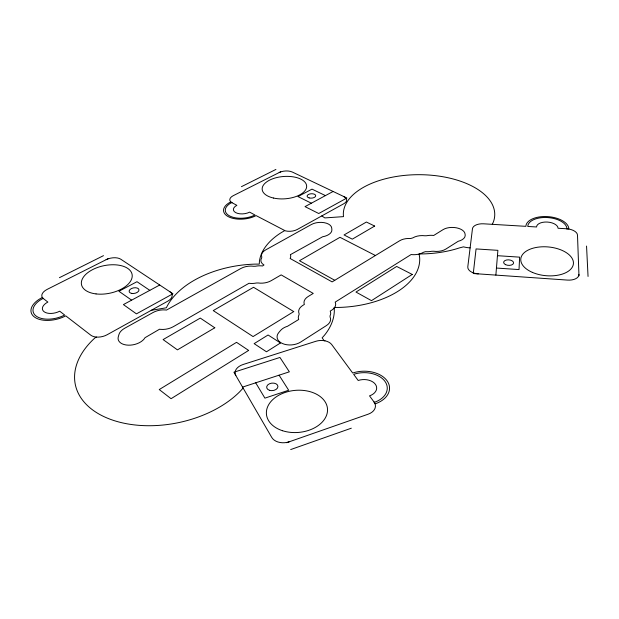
<?xml version="1.0" encoding="UTF-8"?>
<svg xmlns="http://www.w3.org/2000/svg" width="619" height="619" viewBox="0 0 619 619"><rect width="100%" height="100%" fill="white"/><g stroke="black" fill="none" stroke-linecap="round" stroke-linejoin="round"><path stroke-width="0.93" d="M495.873 275.107L497.885 250.339L476.065 248.923L473.272 273.528L567.476 280.09A11.606 6.399 6.1 0 0 578.935 274.387M492.306 224.326L493.397 221.881A75.719 39.647 0.1 0 0 426.081 174.868A75.719 39.647 0.1 0 0 343.321 214.352L343.499 216.627L324.828 217.919L321.795 215.907M334.183 308.007L334.043 308.192A13.51 8.117 -3.4 0 1 331.645 310.204L330.206 311.109L330.445 311.713A13.672 8.318 -3.6 0 1 330.066 315.775L330.051 316.943A13.78 8.457 -3.6 0 1 326.468 325.532L300.672 342.059A14.059 8.79 -4.9 0 1 282.45 343.53A14.059 8.79 -4.9 0 1 278.836 332.488L280.508 330.515A14.02 8.743 -4.8 0 1 287.518 326.275L298.706 319.497L298.49 318.878A13.719 8.38 -3.9 0 1 299.039 314.8L299.101 313.632A13.61 8.24 -3.8 0 1 302.923 305.329L304.378 304.44L304.161 303.852A13.448 8.047 -3.6 0 1 308.161 296.509L313.245 293.414L281.165 274.89L271.199 280.678A12.898 7.382 -5.7 0 1 258.077 282.96L256.266 283.015A12.898 7.374 -6.1 0 1 249.952 283.386L249.024 283.27L173.328 326.677A13.78 8.155 -10.3 0 1 160.491 329.354L159.532 329.223L145.008 337.703A14.113 8.403 -12 0 1 128.241 345.17A14.113 8.403 -12 0 1 118.299 336.736L118.98 334.422A14.067 8.349 -11.9 0 1 124.728 328.24L153.009 312.525A13.726 8.078 -10.4 0 1 165.552 309.957L166.496 310.073L240.868 268.484A12.852 7.312 -6.3 0 1 253.728 266.286L255.492 266.232A12.852 7.32 -5.9 0 1 261.651 265.868L262.564 265.969L263.996 264.978A12.604 7.064 -5.2 0 1 261.667 257.953L261.783 256.962A12.512 6.956 -5.1 0 1 265.675 249.906L311.349 224.527A12.078 6.492 -3.4 0 1 324.17 222.662A12.078 6.492 -3.4 0 1 331.73 228.078L331.869 229.719A12.109 6.53 -3.3 0 1 322.6 236.768L290.373 254.68L290.566 255.19A12.558 7.01 -5 0 1 290.365 257.945L290.094 258.471L332.132 281.9L399.696 240.729A12.566 6.917 0 0 1 410.722 238.516L412.873 237.858A12.542 6.871 0.5 0 1 425.036 235.777L426.77 235.723A12.558 6.863 0.8 0 1 432.766 235.375L433.695 235.468L443.057 229.641A12.473 6.708 1.5 0 1 456.474 227.823A12.473 6.708 1.5 0 1 465.039 233.912A31.352 16.945 0.8 0 1 465.186 235.591A12.488 6.732 1.5 0 1 458.161 241.302L445.827 249.086A12.62 6.917 1 0 1 433.432 251.237L431.652 251.291A12.597 6.917 0.7 0 1 425.516 251.647L423.326 252.328A12.62 6.971 0.2 0 1 420.479 253.658L419.566 253.937M243.135 388.09L239.514 391.974A92.355 57.776 -11.3 0 1 110.159 419.233A92.355 57.776 -11.3 0 1 94.916 337.935L96.487 337.076M284.663 230.632L281.003 232.79A80.292 45.342 -2.6 0 0 259.415 261.489L259.284 264.096L254.703 264.127A86.165 51.934 -6.7 0 0 166.65 307.163L166.395 307.767L151.253 310.32M159.717 285.011L123.405 304.594L136.443 313.856L172.941 293.77L120.806 259.237A10.794 5.772 -10.9 0 0 106.104 259.701M333.115 191.464L305.02 206.622L318.739 213.516L346.88 198.018L292.354 172.059A9.37 4.604 -4.4 0 0 279.215 172.531M108.054 258.719L47.191 289.367A11.374 6.144 -13.4 0 0 43.361 298.598M280.747 171.757L233.239 195.681A9.711 4.921 -5.9 0 0 232.009 202.723M59.432 277.683L103.489 255.655M241.441 186.675L275.919 169.436M290.682 449.564L351.313 428.201M286.605 442.709L368.135 414.204A13.138 9.022 -1.1 0 0 374.054 402.01M242.555 387.099L289.352 371.826L279.95 357.449L233.92 372.212L271.749 437.432A13.486 9.509 -6.3 0 0 289.398 441.734M419.063 254.069L418.243 254.262A12.62 6.971 0.2 0 1 412.084 254.626L411.132 254.525L335.173 302.126L335.413 302.714A13.51 8.117 -3.4 0 1 334.616 307.45M470.123 247.871L469.643 247.848A21.348 11.49 2.2 0 1 463.469 246.857L459.422 247.91A75.719 39.647 0.1 0 1 423.69 253.898L419.04 253.945L419.535 256.537A80.292 45.342 -2.6 0 1 339.096 307.426L334.152 307.45L334.322 310.444A86.165 51.934 -6.7 0 1 324.449 335.25L322.135 337.842L324.116 340.674L324.983 340.806M497.452 255.693L519.627 257.148L519.024 269.582L496.446 268.042M325.432 195.612L312.015 189.128L297.971 196.556L311.365 203.202M375.416 255.515L339.978 237.309L299.48 260.723L334.763 280.291M149.806 290.35L136.992 281.699L118.91 291.263L131.63 300.161M279.076 375.176L288.678 390.241L264.909 398.141L255.701 382.805M586.549 246.053L588.05 276.445M578.982 275.826L577.496 235.119A10.949 5.71 5.2 0 0 566.439 228.759M43.106 298.397A21.131 11.622 -13.8 0 0 36.003 315.953A21.131 11.622 -13.8 0 0 64.662 315.025L59.703 311.202A11.591 6.376 -13.8 0 1 44.026 311.682A11.591 6.376 -13.8 0 1 47.872 302.072L42.084 297.607A23.189 12.751 -13.8 0 0 34.269 316.889A23.189 12.751 -13.8 0 0 65.746 315.86L90.792 335.189A11.916 6.925 -12.9 0 0 107.141 334.74L167.718 301.205A11.304 6.461 -10 0 0 169.97 291.797M374.317 402.365A23.429 15.73 -1.1 0 0 384.871 381.242A23.429 15.73 -1.1 0 0 353.666 374.34L358.192 380.484A12.86 8.627 -1.1 0 1 375.354 384.26A12.86 8.627 -1.1 0 1 369.528 395.858L375.362 403.781A25.719 17.27 -1.1 0 0 386.929 380.608A25.719 17.27 -1.1 0 0 352.691 373.025L331.73 344.582A12.156 7.745 -3.5 0 0 315.775 341.309L243.166 364.483A12.488 8.109 -7.5 0 0 235.816 375.47M231.73 202.575A17.99 9.262 -5.9 0 0 229.548 215.907A17.99 9.262 -5.9 0 0 254.951 214.986L249.619 212.139A9.873 5.084 -5.9 0 1 235.715 212.627A9.873 5.084 -5.9 0 1 236.876 205.33L230.624 201.987A19.746 10.167 -5.9 0 0 228.218 216.627A19.746 10.167 -5.9 0 0 256.104 215.605L285.39 230.856A10.175 5.432 -4.4 0 0 297.337 229.448L343.839 203.705A9.827 5.053 -2.7 0 0 343.793 196.548M566.927 228.79A19.622 10.206 4.5 0 0 547.436 217.555A19.622 10.206 4.5 0 0 527.767 226.453L536.549 226.972A10.771 5.602 4.5 0 1 547.343 222.059A10.771 5.602 4.5 0 1 558.036 228.256L568.846 228.906A21.541 11.204 4.5 0 0 547.459 216.596A21.541 11.204 4.5 0 0 525.871 226.337L483.601 223.807A10.593 5.625 2.5 0 0 472.467 228.721L467.802 266.789A11.204 6.298 2.9 0 0 478.278 273.877M412.223 274.434L371.493 300.656L355.971 292.052L396.678 266.449L412.223 274.434M280.477 342.949L266.479 351.785L254.13 343.646L268.081 334.995L280.477 342.949M248.645 350.424L171.068 398.698L159.245 389.56L236.543 342.33L248.645 350.424M293.746 311.589L253.07 336.574L213.238 310.591L253.542 287.286L293.746 311.589M214.793 327.791L177.444 349.874L163.099 339.583L200.277 318.089L214.793 327.791M374.657 226.067L352.296 239.158L344.048 234.949L366.402 222.028L374.657 226.067M131.723 293.421A4.991 2.793 -10.8 0 0 138.989 289.909A4.991 2.793 -10.8 0 0 131.476 288.547A4.991 2.793 -10.8 0 0 131.723 293.421M96.046 293.917A25.805 14.067 -11.5 0 0 132.133 274.658A25.805 14.067 -11.5 0 0 92.177 269.845A25.805 14.067 -11.5 0 0 96.046 293.917M269.435 390.295A5.664 3.768 -6.4 0 0 277.939 386.535A5.664 3.768 -6.4 0 0 269.52 383.741A5.664 3.768 -6.4 0 0 269.435 390.295M282.55 430.731A30.656 21.1 -5.2 0 0 327.521 409.229A30.656 21.1 -5.2 0 0 280.778 394.218A30.656 21.1 -5.2 0 0 282.55 430.731M309.167 197.933A4.318 2.205 -3.6 0 0 315.713 195.79A4.318 2.205 -3.6 0 0 309.314 194.111A4.318 2.205 -3.6 0 0 309.167 197.933M273.583 198.057A22.307 11.181 -4.4 0 0 306.66 186.164A22.307 11.181 -4.4 0 0 272.964 178.69A22.307 11.181 -4.4 0 0 273.583 198.057M505.591 264.661A4.983 2.762 3.9 0 0 513.553 263.199A4.983 2.762 3.9 0 0 506.706 259.965A4.983 2.762 3.9 0 0 505.591 264.661M532.332 272.36A26.424 14.423 5.2 0 0 573.38 264.027A26.424 14.423 5.2 0 0 535.597 247.577A26.424 14.423 5.2 0 0 532.332 272.36"/></g></svg>
